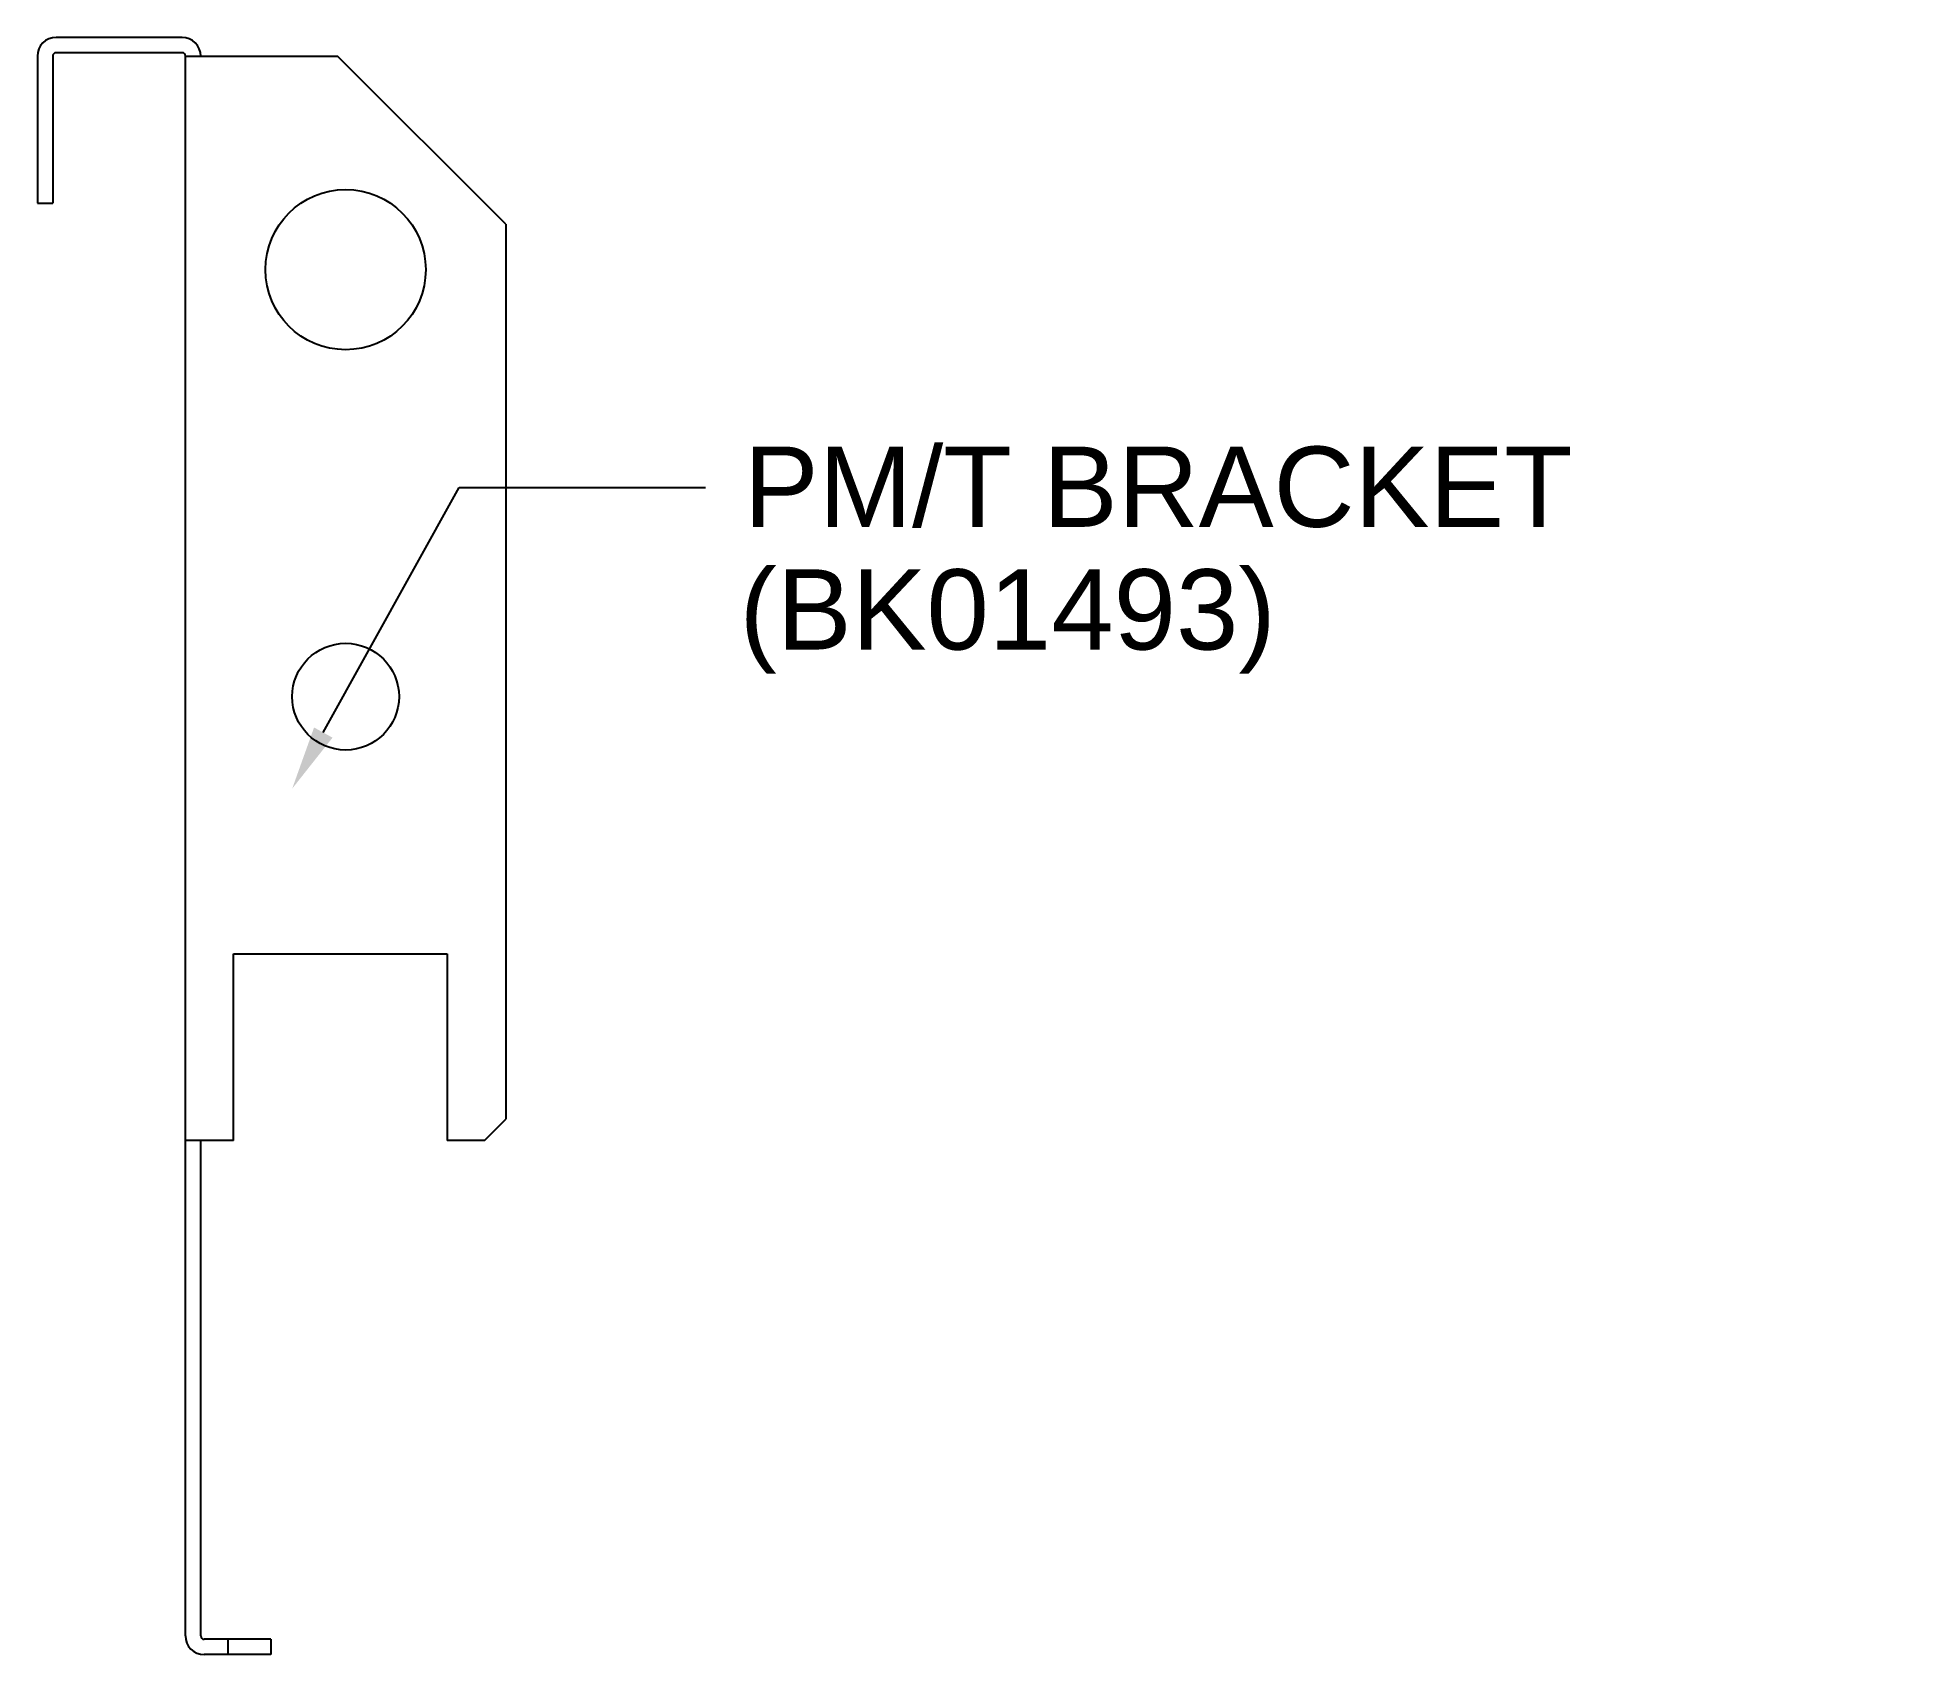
# Model space of a CAD drawing. Extents: x 0.95 to 5.33, y -3.38 to 0.41.
import ezdxf
from ezdxf import colors
from ezdxf.entities.mleader import LeaderData, LeaderLine
from ezdxf.math import Vec2, Vec3

# ---------------------------------------------------------------- set-up
doc = ezdxf.new("R2010")
doc.units = 0
doc.header["$LTSCALE"] = 0.5
doc.header["$MEASUREMENT"] = 0
doc.layers.add('CUST DWG', color=60, linetype='CONTINUOUS', lineweight=20)
doc.layers.add('FAB DWG', color=221, linetype='CONTINUOUS')
doc.layers.add('Mounting', color=4, linetype='CONTINUOUS')
doc.styles.get("Standard").update_dxf_attribs({"font": 'arial.ttf'})

msp = doc.modelspace()

# ---------------------------------------------------------------- linework, layer by layer
at = {"layer": 'Mounting', "transparency": 16777216}
for p, q in [((1.292, 0.4067), (0.9973, 0.4067)), ((0.9534, 0.3628), (0.9534, 0.0183)), ((0.9893, 0.3628), (0.9893, 0.0183)), ((1.292, 0.3708), (0.9973, 0.3708)), ((1.3, 0.3628), (1.6563, 0.3628)), ((1.3, -3.3367), (1.3, 0.3628)), ((2.05, -0.0309), (1.6563, 0.3628)), ((0.9534, 0.0183), (0.9893, 0.0183)), ((2.05, -0.0309), (2.05, -2.1269)), ((1.4125, -1.7394), (1.9125, -1.7394)), ((1.4125, -2.1769), (1.4125, -1.7394)), ((1.9125, -1.7394), (1.9125, -2.1769)), ((2, -2.1769), (2.05, -2.1269)), ((1.4125, -2.1769), (1.3, -2.1769)), ((1.3359, -3.3367), (1.3359, -2.1769)), ((2, -2.1769), (1.9125, -2.1769)), ((1.4999, -3.3447), (1.3439, -3.3447)), ((1.3999, -3.3806), (1.3999, -3.3447)), ((1.4999, -3.3447), (1.4999, -3.3806)), ((1.4999, -3.3806), (1.3439, -3.3806))]:
    msp.add_line(p, q, dxfattribs=at)
for centre, radius in [((1.675, -0.1372), 0.1875), ((1.675, -1.1372), 0.125)]:
    msp.add_circle(centre, radius, dxfattribs=at)
for centre, radius, start, end in [((0.9973, 0.3628), 0.0439, 90, 180), ((1.292, 0.3628), 0.0439, 0, 90), ((0.9973, 0.3628), 0.008, 90, 180), ((1.292, 0.3628), 0.008, 360, 90), ((1.3439, -3.3367), 0.0439, 180, 270), ((1.3439, -3.3367), 0.008, 180, 270)]:
    msp.add_arc(centre, radius, start, end, dxfattribs=at)

# ---------------------------------------------------------------- texts
at = {"layer": 'FAB DWG', "transparency": 16777216, "insert": (2.5972, -0.5255), "char_height": 0.188, "width": 2.722253, "attachment_point": 1}
msp.add_mtext('\\P(BK01493)', dxfattribs=at)

# ---------------------------------------------------------------- leaders
at = {"layer": 'CUST DWG', "transparency": 16777216}
ml = msp.add_multileader_mtext('Standard', dxfattribs=at)
ml.set_content('PM/T BRACKET', color=256)
ml.set_leader_properties()
ml.build(insert=Vec2(0, 0))
ml.multileader.update_dxf_attribs({"text_right_attachment_type": 6, "dogleg_length": 0.36, "arrow_head_size": 0.15})
ctx = ml.context
ctx.base_point, ctx.char_height, ctx.arrow_head_size, ctx.landing_gap_size, ctx.plane_origin = Vec3(2.5173, -0.6472), 0.188, 0.15, 0.09, Vec3(0.7924, -1.3567)
ctx.right_attachment = 6
notes = []
notes.append((ctx, [(0, (1, 1, 0), (1.941, -0.6472), (1, 0), 0.5763, [(0, [(1.55, -1.3525)], 0, [])])]))
ctx.mtext.insert, ctx.mtext.width, ctx.mtext.defined_height, ctx.mtext.flow_direction = Vec3(2.6073, -0.5516), 2.722253, 0.426, 5
for ctx, leaders in notes:
    for number, flags, end, landing, length, lines in leaders:
        leader = LeaderData()
        leader.index, (leader.has_last_leader_line, leader.has_dogleg_vector, leader.attachment_direction) = number, flags
        leader.last_leader_point, leader.dogleg_vector, leader.dogleg_length = Vec3(end), Vec3(landing), length
        for number, points, colour, breaks in lines:
            line = LeaderLine()
            line.index, line.vertices, line.color, line.breaks = number, Vec3.list(points), colors.encode_raw_color(colour), breaks
            leader.lines.append(line)
        ctx.leaders.append(leader)

doc.saveas('drawing.dxf')
